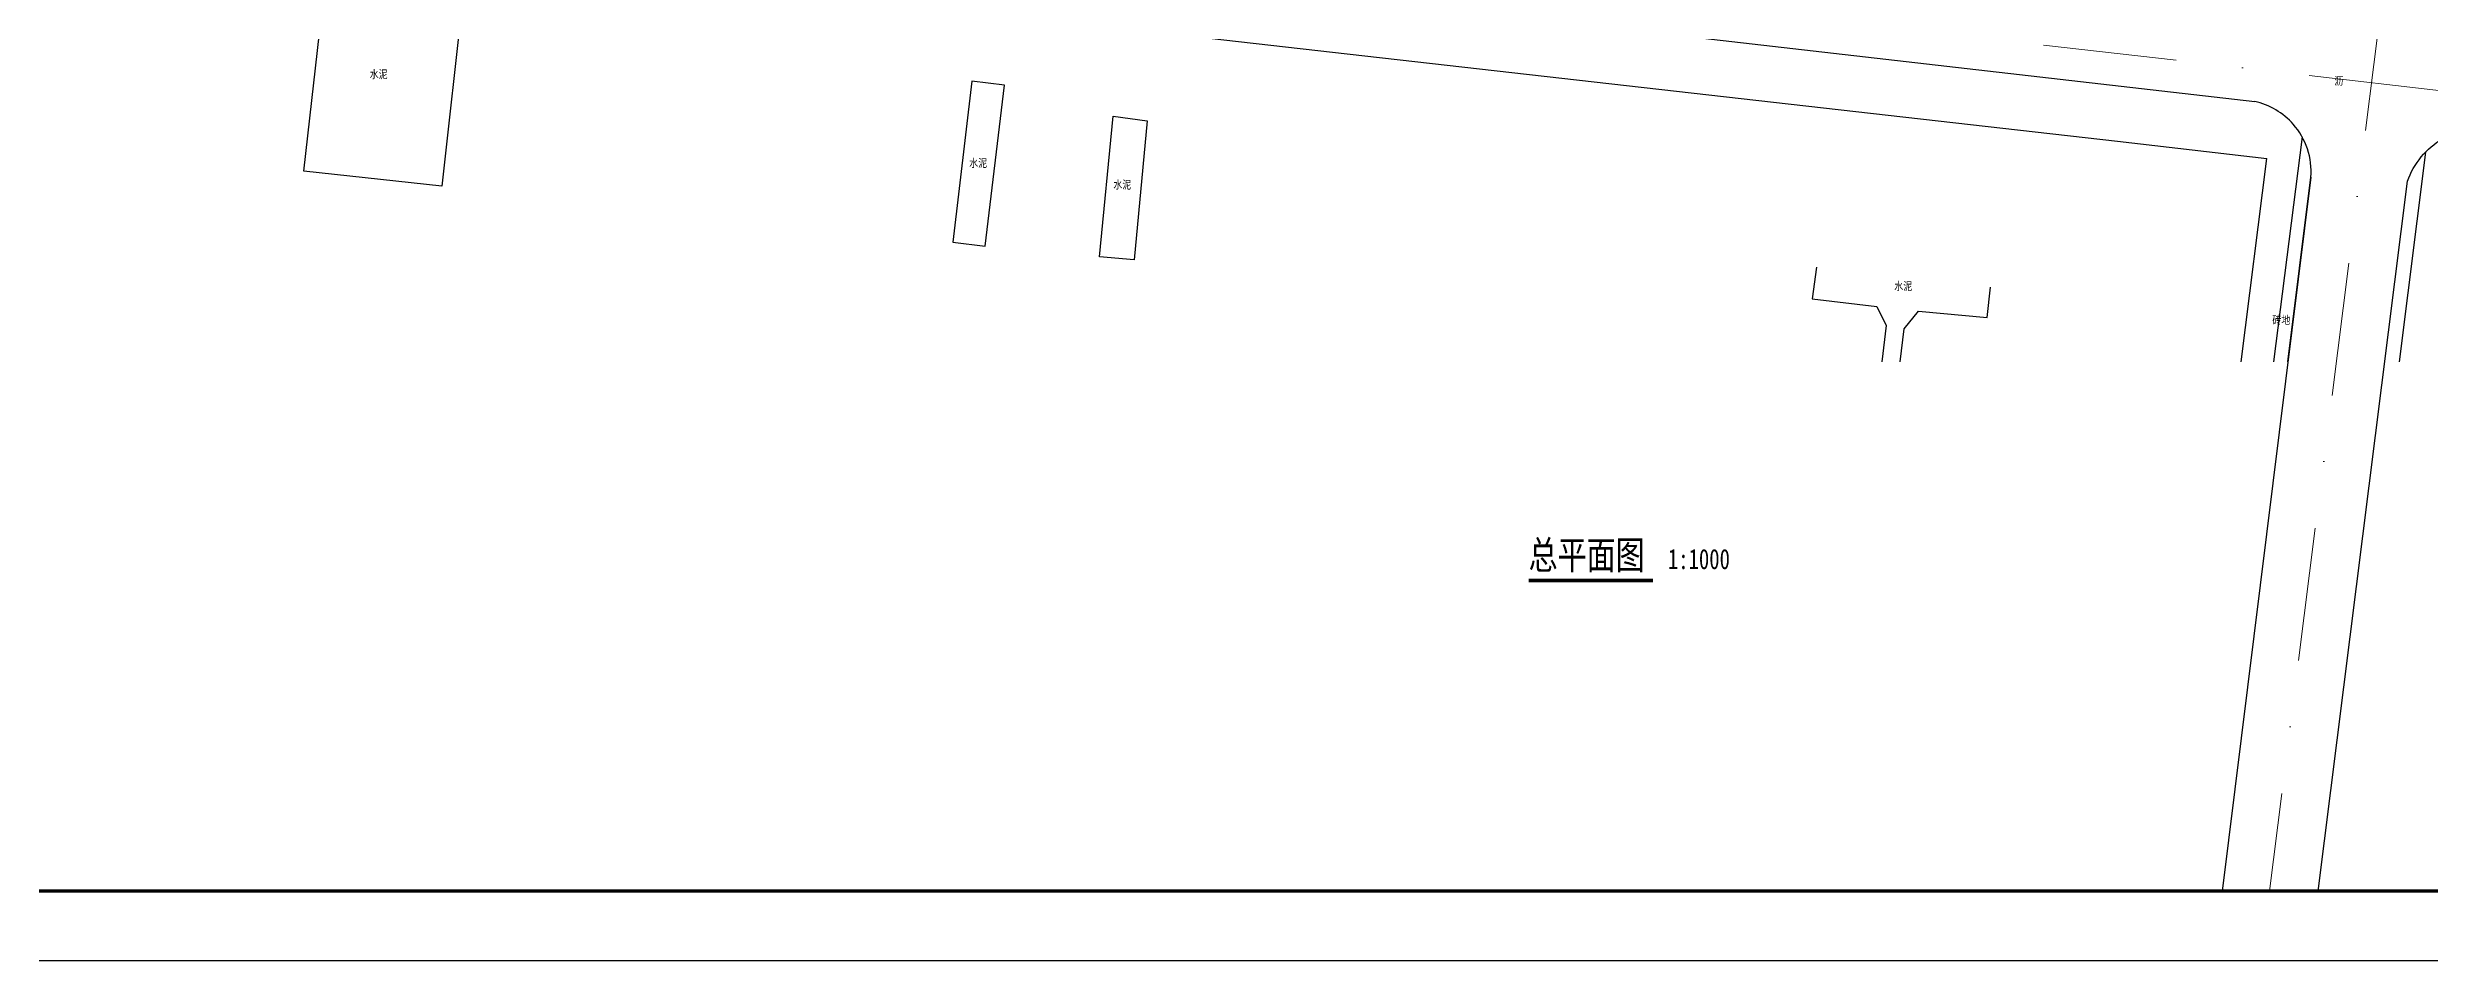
# Model space of a CAD drawing. Extents: x -534 to 560, y 572 to 1344.
# Drawn here: x -128.8 to 317.7, y 572 to 743.1 of the extents above; entities that cross this region are included whole.
import ezdxf
from ezdxf.enums import TextEntityAlignment as Align

# ---------------------------------------------------------------- set-up
doc = ezdxf.new("R2010")
doc.units = 0
doc.header["$LTSCALE"] = 1000
doc.header["$MEASUREMENT"] = 0
for name, pattern in [('DASHDOT2', [0.5, 0.25, -0.125, 0, -0.125]), ('X5', [3, 2, -1]), ('X6', [2, 1, -1])]:
    doc.linetypes.add(name, pattern=pattern)
for name, color, linetype in [('DIM_SYMB', 3, 'Continuous'), ('DLSS', 8, 'Continuous'), ('PUB_TEXT', 7, 'Continuous'), ('TK', 7, 'Continuous'), ('外轮廓线', 2, 'Continuous')]:
    doc.layers.add(name, color=color, linetype=linetype)
doc.layers.add('道路红线', color=1, linetype='Continuous', lineweight=0)
doc.styles.add('-宋体', font='', dxfattribs={"width": 0.75})
doc.styles.add('HZ', font='', dxfattribs={"width": 0.8})
doc.styles.get('-宋体').set_extended_font_data('SimSun')
doc.styles.get('HZ').set_extended_font_data('SimSun')

# ---------------------------------------------------------------- blocks, each defined once
blk = doc.blocks.new('BFGGFHBDRSGS')
at = {"layer": 'TK'}
blk.add_line((301384, -215638), (385484, -215638), dxfattribs=at)
at = {"layer": 'TK', "const_width": 50}
blk.add_lwpolyline([(303884, -214638), (384484, -214638), (384484, -157238), (303884, -157238)], close=True, dxfattribs=at)
blk = doc.blocks.new('A$C37B82D5D')
at = {"xscale": 1.25, "yscale": 1.25, "zscale": 1.25}
blk.add_blockref('BFGGFHBDRSGS', (-376730, 269547), dxfattribs=at)

msp = doc.modelspace()

# ---------------------------------------------------------------- linework, layer by layer
at = {"layer": 'DIM_SYMB', "const_width": 0.7}
msp.add_lwpolyline([(148.859, 643.248), (172.167, 643.248)], dxfattribs=at)
at = {"layer": 'DLSS', "color": 41, "linetype": 'Continuous', "flags": 128}
for points in [[(-457.478, 818.302), (284.986, 733.048)], [(295.51, 718.849), (278.857, 584.998)], [(291.18, 684.208), (295.51, 718.849)], [(296.893, 584.998), (313.616, 718.095)]]:
    msp.add_lwpolyline(points, dxfattribs=at)
at = {"layer": 'DLSS', "color": 8, "linetype": 'X5', "flags": 128}
for points in [[(-54.471, 761.25), (112.119, 742.315)], [(112.119, 742.315), (259.259, 725.591)], [(259.259, 725.591), (287.225, 722.348)], [(293.855, 726.415), (288.505, 684.208)], [(316.983, 723.54), (312.059, 684.208)], [(282.439, 684.208), (287.225, 722.345)]]:
    msp.add_lwpolyline(points, dxfattribs=at)
at = {"layer": 'DLSS', "color": 8, "linetype": 'X6', "flags": 128}
for points in [[(-54.852, 717.17), (-80.757, 719.971), (-76.383, 758.64), (-50.569, 755.904)], [(50.593, 736.133), (44.501, 736.867), (40.908, 706.696), (47.005, 705.946)], [(77.322, 729.438), (74.896, 703.358), (68.426, 703.935), (70.952, 730.285)]]:
    msp.add_lwpolyline(points, close=True, dxfattribs=at)
at = {"layer": 'DLSS', "color": 41, "linetype": 'Continuous', "flags": 128}
for points in [[(295.51, 718.849, 0.0997332), (294.853, 724.144, 0.0997332), (292.197, 728.771, 0.0790559), (288.932, 731.483, 0.0790559), (284.986, 733.048)], [(295.51, 718.849, 0.0997332), (294.853, 724.144, 0.0997332), (292.197, 728.771, 0.0790559), (288.932, 731.483, 0.0790559), (284.986, 733.048)], [(313.616, 718.095, -0.0871909), (316.191, 722.65, -0.0871909), (320.164, 726.055, -0.0897183), (325.209, 727.929, -0.0897183), (330.591, 727.916)], [(313.616, 718.095, -0.0871909), (316.191, 722.65, -0.0871909), (320.164, 726.055, -0.0897183), (325.209, 727.929, -0.0897183), (330.591, 727.916)], [(313.616, 718.095, -0.0871909), (316.191, 722.65, -0.0871909), (320.164, 726.055, -0.0897183), (325.209, 727.929, -0.0897183), (330.591, 727.916)]]:
    msp.add_lwpolyline(points, format="xyb", dxfattribs=at)
at = {"layer": 'DLSS', "color": 41, "linetype": 'X5', "flags": 128}
msp.add_lwpolyline([(316.991, 723.602), (316.983, 723.54)], dxfattribs=at)
at = {"layer": 'DLSS', "color": 8, "linetype": 'X6', "flags": 128}
for points in [[(202.796, 701.954), (201.992, 696.021), (214.121, 694.593), (215.907, 691.045), (215.046, 684.208)], [(218.484, 684.208), (219.283, 690.395), (221.966, 693.714), (234.813, 692.514), (234.813, 692.514), (235.463, 698.254)]]:
    msp.add_lwpolyline(points, dxfattribs=at)
at = {"layer": '道路红线', "linetype": 'DASHDOT2', "ltscale": 0.1}
for p, q in [((359.119, 1150.063), (287.733, 584.998)), ((-501.194, 829.349), (442.345, 721.019))]:
    msp.add_line(p, q, dxfattribs=at)

# ---------------------------------------------------------------- block references
at = {"layer": '外轮廓线', "ltscale": 0.03, "xscale": 0.01040000000011787, "yscale": 0.01040000000011787, "zscale": 0.01040000000024591}
msp.add_blockref('A$C37B82D5D', (-533.694, 571.998), dxfattribs=at)

# ---------------------------------------------------------------- texts
at = {"layer": 'DLSS', "color": 8, "linetype": 'Continuous', "style": 'HZ', "width": 0.8}
for s, p in [('水泥', (-66.72, 738.191)), ('沥', (300.752, 736.926)), ('水泥', (45.664, 721.545)), ('水泥', (72.699, 717.49)), ('水泥', (219.079, 698.455)), ('砖地', (289.96, 692.107))]:
    msp.add_text(s, height=1.5, dxfattribs=at).set_placement(p, align=Align.MIDDLE)
at = {"layer": 'PUB_TEXT', "style": '-宋体', "width": 0.75}
for s, height, p in [('总平面图', 5.3165, (148.859, 645.357)), ('1:1000', 3.7975, (174.967, 645.357))]:
    msp.add_text(s, height=height, dxfattribs=at).set_placement(p)

doc.saveas('drawing.dxf')
